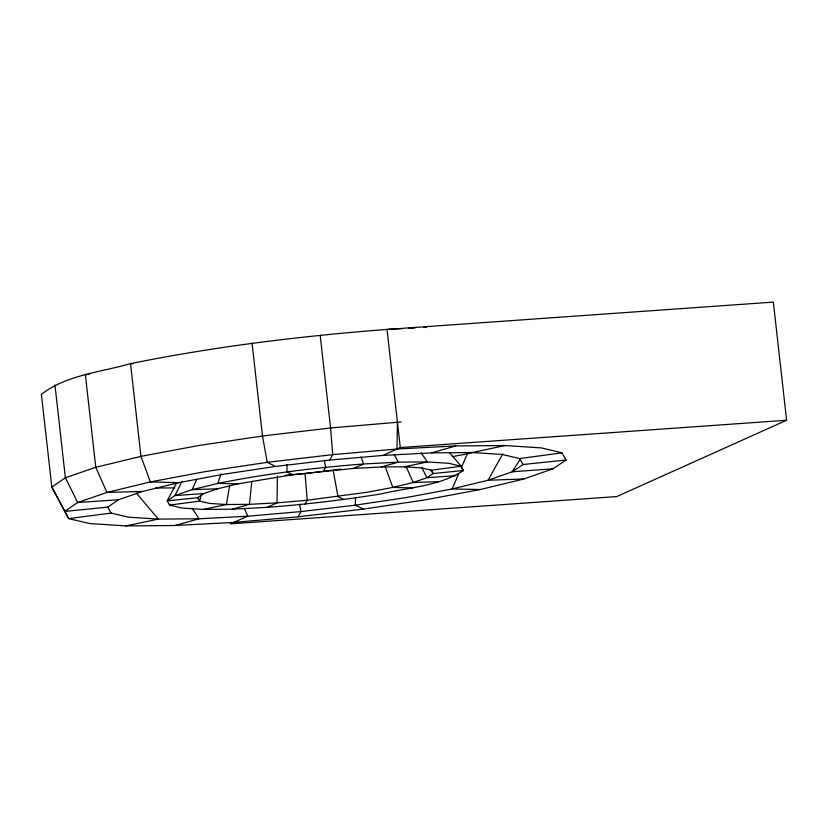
<?xml version="1.0" encoding="UTF-8"?>
<svg xmlns="http://www.w3.org/2000/svg" width="828" height="828" viewBox="0 0 828 828"><rect width="100%" height="100%" fill="white"/><g stroke="black" fill="none" stroke-linecap="round" stroke-linejoin="round"><path stroke-width="1.24" d="M277.432 475.996L277.038 502.875L267.102 507.357L232.389 509.189L203.326 509.417L181.901 508.03L169.574 505.111L167.184 500.868L176.643 482.9M383.022 455.431L397.026 449.024L397.43 422.156L387.038 329.42C300.988 336.044 215.156 346.487 130.524 363.627C100.612 372.331 66.82 374.742 41.4 394.325L51.822 487.061L68.703 518.618L89.559 523.544L125.804 525.894L174.977 525.511L233.713 522.416L298.008 516.817L363.492 509.096L425.695 499.781L480.375 489.514L523.813 478.988L553.042 468.793L566.093 459.995L562.036 452.823L541.181 447.896L504.935 445.536L455.762 445.93L397.026 449.024L332.732 454.624L267.247 462.345L205.044 471.649L150.365 481.917L106.926 492.453L77.687 502.524L64.646 511.445L107.723 507.129L118.518 499.739L142.726 491.397L178.713 482.672L224.005 474.175L275.527 466.454L329.761 460.068L383.022 455.431L431.667 452.864L472.395 452.543L502.41 454.489L519.694 458.577L562.036 452.823M287.057 464.58L286.923 471.846L292.781 474.682L353.691 468.431L381.253 466.971L404.333 466.795L421.349 467.903L431.14 470.211L461.155 466.226L463.545 470.459C439.161 486.378 408.266 487.433 380.569 493.985C342.958 500.081 305.097 504.48 267.102 507.357M355.616 497.607L355.243 505.183L363.492 509.096M251.805 481.182L249.466 504.324L232.389 509.189M229.584 486.088L226.396 504.511L203.326 509.417M201.173 495.02L199.589 501.095L169.574 505.111M221.035 473.916L217.836 483.428L192.168 489.648L174.884 495.599L167.184 500.868L197.685 497.731L203.812 493.54L217.526 488.81L237.915 483.873L292.781 474.682M458.671 473.751L452.057 488.965L406.755 497.473L355.243 505.183L300.999 511.58L247.748 516.217L199.093 518.783L158.376 519.104L128.35 517.158L111.076 513.07L68.703 518.618L51.822 487.061L65.381 477.777L95.779 467.302L140.946 456.363L197.809 445.681L262.486 435.994L330.569 427.972L401.249 421.949M461.217 467.892L467.323 453.847L472.302 452.637M196.702 479.381L192.168 489.648L217.526 488.81M182.098 481.316L174.884 495.599L203.812 493.54M329.761 460.068L332.732 454.624L330.569 427.972L320.177 335.236M305.108 504.045L307.209 500.247L305.056 473.585L340.815 469.134M323.51 471.06L325.621 467.292L324.39 460.182M502.813 453.816L488.034 480.25L452.057 488.965L480.375 489.514M298.008 516.817L300.999 511.58L299.612 504.211M520.377 458.929L512.232 471.805L488.034 480.25L523.813 478.988M566.093 459.995L523.048 464.518L512.232 471.805L553.042 468.793M397.026 449.024L400.286 447.565L786.6 420.251L773.352 302.106L387.038 329.42L402.304 328.612M786.6 420.251L616.767 496.572L230.453 523.876L247.748 516.217L244.239 508.102M353.691 468.431L363.627 463.98L398.34 462.148L427.403 461.921L448.828 463.307L461.155 466.226L449.728 452.823M431.667 452.864L455.762 445.93M381.253 466.971L398.34 462.148L394.221 454.644M174.977 525.511L199.093 518.783L192.065 508.123M472.395 452.543L504.935 445.536M404.333 466.795L427.403 461.921L421.121 452.926M125.804 525.894L158.376 519.104L136.33 493.053M452.202 456.683L467.323 453.847M284.967 475.334L305.056 473.585M455.835 475.665L426.906 477.704L413.193 482.496L392.803 487.433L367.146 492.256L307.209 500.247L277.038 502.875L249.466 504.324L226.396 504.511L209.38 503.403L199.589 501.095L197.685 497.731M118.518 499.739L77.687 502.524L65.381 477.777L54.958 385.041M408.67 328.271L415.025 327.94M423.936 327.464L426.482 327.329M89.176 374.453L85.356 374.577L95.779 467.302L106.926 492.453L142.726 491.397M438.561 481.689L413.193 482.496L406.103 466.485M155.488 488.044L174.843 487.889M133.111 363.678L130.524 363.627L140.946 456.363L150.365 481.917L178.713 482.672M237.915 483.873L217.836 483.428C265.933 473.688 314.723 467.748 363.627 463.98L361.049 456.984M412.893 487.909L392.803 487.433L385.113 466.516M343.806 499.481L337.948 496.624L333.187 470.273M275.527 466.454L267.247 462.345L262.486 435.994L252.074 343.258M461.889 468.503L463.545 470.459L433.034 473.575L426.906 477.704L421.876 467.582M519.694 458.577L523.048 464.518M431.14 470.211L433.034 473.575L431.284 470.252M107.723 507.129L111.076 513.07M397.43 422.156L400.286 447.565"/></g></svg>
